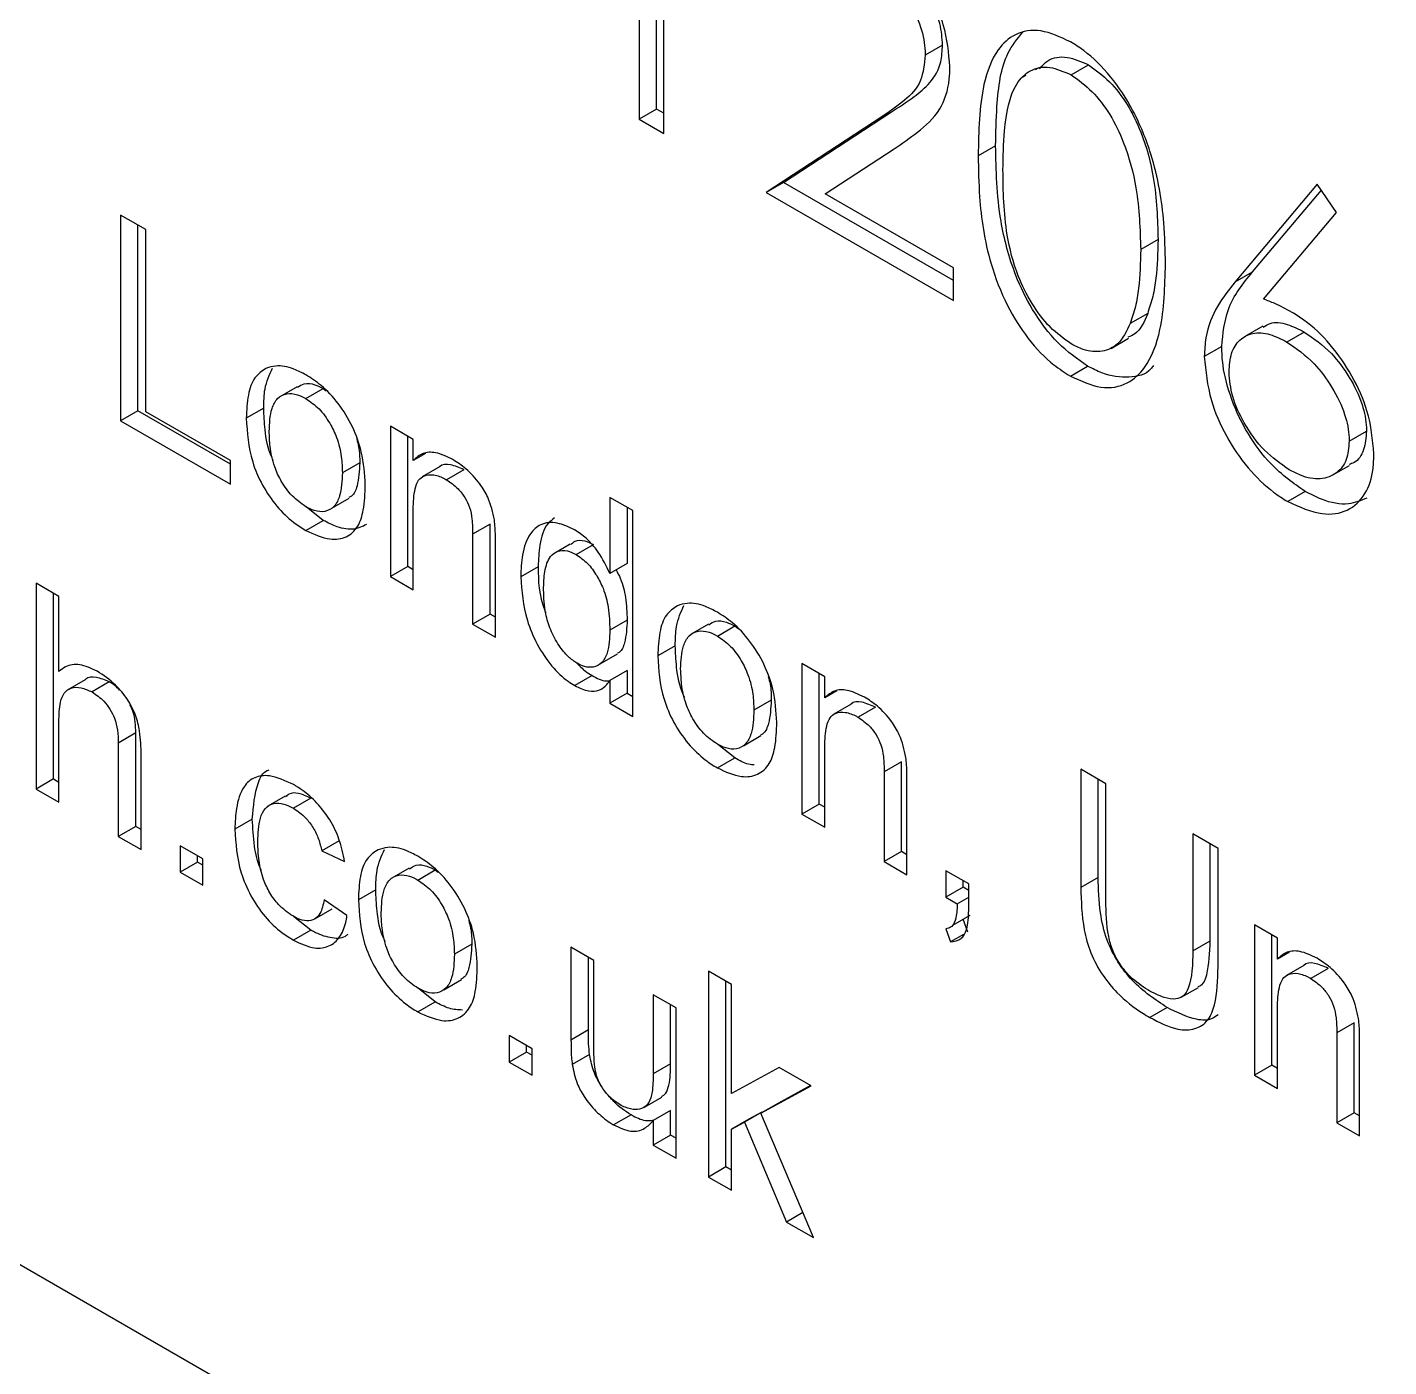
# Model space of a CAD drawing. Extents: x 75 to 2075, y 25 to 1460.
# Drawn here: x 1926.71 to 1937.8, y 983.23 to 994.15 of the extents above; entities that cross this region are included whole.
import ezdxf

# ---------------------------------------------------------------- set-up
doc = ezdxf.new("R2010")
doc.units = 0
doc.header["$LTSCALE"] = 5
doc.linetypes.add('SLD-KATı', pattern=[0])
doc.layers.get('0').update_dxf_attribs({"linetype": 'CONTINUOUS'})

msp = doc.modelspace()

# ---------------------------------------------------------------- linework, layer by layer
at = {"color": 7, "linetype": 'SLD-KATı'}
for p, q in [((1893.588, 1003.155), (1960.056, 964.784)), ((1931.898, 993.287), (1931.898, 995.88)), ((1931.838, 993.485), (1931.838, 995.812)), ((1931.696, 995.73), (1931.696, 993.404)), ((1934.169, 994.007), (1934.027, 993.925)), ((1935.217, 993.765), (1935.358, 993.846)), ((1934.846, 993.759), (1934.812, 993.739)), ((1934.953, 993.821), (1934.924, 993.804)), ((1931.838, 993.485), (1931.696, 993.404)), ((1931.696, 993.404), (1931.898, 993.287)), ((1931.898, 993.451), (1931.838, 993.485)), ((1932.874, 992.887), (1933.744, 993.458)), ((1933.744, 993.458), (1933.603, 993.376)), ((1933.603, 993.376), (1932.732, 992.806)), ((1934.601, 993.186), (1934.459, 993.104)), ((1933.213, 992.794), (1933.775, 993.162)), ((1932.874, 992.887), (1932.732, 992.806)), ((1934.258, 992.088), (1932.874, 992.887)), ((1937.222, 992.873), (1936.552, 992.076)), ((1937.378, 992.642), (1937.222, 992.873)), ((1932.732, 992.806), (1934.258, 991.925)), ((1934.258, 992.191), (1933.213, 992.794)), ((1936.694, 992.158), (1937.255, 992.825)), ((1936.784, 991.937), (1937.378, 992.642)), ((1927.677, 992.503), (1927.472, 992.621)), ((1927.472, 992.621), (1927.472, 990.943)), ((1927.613, 991.025), (1927.613, 992.539)), ((1927.677, 991.018), (1927.677, 992.503)), ((1935.925, 992.422), (1935.783, 992.341)), ((1934.258, 991.925), (1934.258, 992.191)), ((1936.552, 992.076), (1936.694, 992.158)), ((1935.84, 991.82), (1935.698, 991.738)), ((1936.777, 991.715), (1936.636, 991.634)), ((1937.116, 991.668), (1936.975, 991.586)), ((1935.542, 991.535), (1935.684, 991.617)), ((1936.443, 991.55), (1936.301, 991.468)), ((1935.21, 991.309), (1935.351, 991.39)), ((1928.91, 991.222), (1928.768, 991.14)), ((1928.981, 991.126), (1929.123, 991.207)), ((1929.123, 991.207), (1929.147, 991.188)), ((1927.613, 991.025), (1927.472, 990.943)), ((1928.366, 990.59), (1927.613, 991.025)), ((1928.366, 990.621), (1927.677, 991.018)), ((1928.638, 991.046), (1928.496, 990.965)), ((1927.472, 990.943), (1928.366, 990.427)), ((1929.856, 990.793), (1929.67, 990.9)), ((1929.67, 990.9), (1929.67, 989.674)), ((1937.481, 990.778), (1937.623, 990.859)), ((1929.811, 989.756), (1929.811, 990.819)), ((1929.856, 990.622), (1929.856, 990.793)), ((1929.955, 990.678), (1929.856, 990.622)), ((1928.366, 990.427), (1928.366, 990.621)), ((1929.42, 990.602), (1929.279, 990.52)), ((1930.071, 990.57), (1929.93, 990.488)), ((1930.269, 990.546), (1930.128, 990.464)), ((1937.344, 990.5), (1937.485, 990.581)), ((1929.194, 990.232), (1929.335, 990.313)), ((1931.644, 990.212), (1931.458, 990.32)), ((1931.458, 990.32), (1931.458, 989.7)), ((1937.123, 990.368), (1936.981, 990.286)), ((1929.123, 990.132), (1928.983, 990.243)), ((1929.856, 989.567), (1929.856, 990.224)), ((1931.599, 990.238), (1931.599, 989.782)), ((1931.644, 988.534), (1931.644, 990.212)), ((1928.981, 990.05), (1929.123, 990.132)), ((1930.482, 990.101), (1930.34, 990.019)), ((1930.482, 989.369), (1930.482, 990.101)), ((1930.34, 990.019), (1930.34, 989.287)), ((1930.527, 989.18), (1930.527, 989.93)), ((1931.136, 989.94), (1930.995, 989.858)), ((1931.183, 989.855), (1931.325, 989.936)), ((1929.811, 989.756), (1929.67, 989.674)), ((1929.856, 989.73), (1929.811, 989.756)), ((1930.873, 989.755), (1930.732, 989.673)), ((1931.599, 989.782), (1931.458, 989.7)), ((1929.67, 989.674), (1929.856, 989.567)), ((1926.969, 989.513), (1926.783, 989.621)), ((1926.783, 989.621), (1926.783, 987.943)), ((1926.924, 988.025), (1926.924, 989.539)), ((1926.969, 988.901), (1926.969, 989.513)), ((1930.482, 989.369), (1930.34, 989.287)), ((1930.527, 989.343), (1930.482, 989.369)), ((1931.599, 989.32), (1931.458, 989.238)), ((1930.34, 989.287), (1930.527, 989.18)), ((1932.263, 989.287), (1932.121, 989.205)), ((1932.334, 989.19), (1932.475, 989.272)), ((1932.475, 989.272), (1932.5, 989.253)), ((1931.991, 989.111), (1931.849, 989.029)), ((1931.38, 988.964), (1931.521, 989.045)), ((1931.313, 988.867), (1931.172, 988.786)), ((1931.599, 988.909), (1931.458, 988.827)), ((1931.599, 988.909), (1931.599, 988.724)), ((1933.209, 988.857), (1933.023, 988.965)), ((1933.023, 988.965), (1933.023, 987.739)), ((1933.164, 987.82), (1933.164, 988.883)), ((1933.209, 988.686), (1933.209, 988.857)), ((1927.183, 988.834), (1927.041, 988.752)), ((1927.38, 988.816), (1927.239, 988.734)), ((1931.458, 988.827), (1931.458, 988.642)), ((1931.599, 988.724), (1931.458, 988.642)), ((1931.458, 988.642), (1931.644, 988.534)), ((1931.599, 988.724), (1931.644, 988.698)), ((1932.773, 988.666), (1932.631, 988.585)), ((1933.307, 988.743), (1933.209, 988.686)), ((1933.424, 988.634), (1933.283, 988.553)), ((1933.622, 988.61), (1933.48, 988.528)), ((1926.969, 987.836), (1926.969, 988.493)), ((1927.595, 988.4), (1927.453, 988.318)), ((1927.453, 988.318), (1927.453, 987.556)), ((1927.595, 987.638), (1927.595, 988.4)), ((1932.475, 988.196), (1932.336, 988.308)), ((1932.546, 988.296), (1932.688, 988.378)), ((1927.64, 987.449), (1927.64, 988.222)), ((1932.334, 988.115), (1932.475, 988.196)), ((1933.209, 987.631), (1933.209, 988.289)), ((1933.835, 988.165), (1933.693, 988.084)), ((1933.693, 988.084), (1933.693, 987.352)), ((1933.835, 987.433), (1933.835, 988.165)), ((1935.5, 987.986), (1935.295, 988.105)), ((1935.295, 988.105), (1935.295, 987.139)), ((1926.924, 988.025), (1926.783, 987.943)), ((1926.924, 988.025), (1926.969, 987.999)), ((1933.879, 987.244), (1933.879, 987.994)), ((1935.436, 987.221), (1935.436, 988.023)), ((1935.5, 987.032), (1935.5, 987.986)), ((1926.783, 987.943), (1926.969, 987.836)), ((1928.813, 987.884), (1928.671, 987.802)), ((1929.022, 987.868), (1928.881, 987.786)), ((1933.164, 987.82), (1933.023, 987.739)), ((1933.209, 987.795), (1933.164, 987.82)), ((1927.595, 987.638), (1927.453, 987.556)), ((1927.64, 987.612), (1927.595, 987.638)), ((1928.545, 987.698), (1928.403, 987.616)), ((1933.023, 987.739), (1933.209, 987.631)), ((1927.453, 987.556), (1927.64, 987.449)), ((1936.208, 987.578), (1936.208, 986.624)), ((1936.413, 987.459), (1936.208, 987.578)), ((1928.142, 987.373), (1927.956, 987.481)), ((1927.956, 987.481), (1927.956, 987.266)), ((1929.252, 987.52), (1929.111, 987.438)), ((1929.111, 987.438), (1929.297, 987.352)), ((1933.835, 987.433), (1933.693, 987.352)), ((1933.879, 987.407), (1933.835, 987.433)), ((1936.349, 986.705), (1936.349, 987.496)), ((1936.413, 986.494), (1936.413, 987.459)), ((1928.098, 987.348), (1927.956, 987.266)), ((1928.098, 987.348), (1928.098, 987.399)), ((1928.142, 987.322), (1928.098, 987.348)), ((1928.142, 987.158), (1928.142, 987.373)), ((1933.693, 987.352), (1933.879, 987.244)), ((1927.956, 987.266), (1928.142, 987.158)), ((1929.823, 987.298), (1929.681, 987.216)), ((1929.894, 987.201), (1930.035, 987.283)), ((1930.035, 987.283), (1930.06, 987.264)), ((1934.382, 987.169), (1934.196, 987.276)), ((1934.196, 987.276), (1934.196, 987.061)), ((1934.337, 987.143), (1934.337, 987.195)), ((1935.436, 987.221), (1935.295, 987.139)), ((1929.551, 987.122), (1929.409, 987.04)), ((1934.337, 987.143), (1934.196, 987.061)), ((1934.382, 987.117), (1934.337, 987.143)), ((1934.382, 986.954), (1934.382, 987.169)), ((1929.316, 986.911), (1929.13, 987.04)), ((1934.196, 987.061), (1934.289, 987.008)), ((1934.289, 987.008), (1934.382, 987.062)), ((1929.021, 986.793), (1928.88, 986.905)), ((1929.054, 986.884), (1929.195, 986.966)), ((1934.253, 986.834), (1934.394, 986.916)), ((1934.375, 986.777), (1934.338, 986.883)), ((1929.021, 986.793), (1928.88, 986.711)), ((1934.196, 986.803), (1934.233, 986.696)), ((1934.339, 986.756), (1934.233, 986.696)), ((1936.897, 986.728), (1936.711, 986.836)), ((1936.711, 986.836), (1936.711, 985.61)), ((1936.852, 985.691), (1936.852, 986.754)), ((1930.333, 986.677), (1930.191, 986.596)), ((1931.328, 986.546), (1931.141, 986.653)), ((1931.141, 986.653), (1931.141, 985.897)), ((1936.208, 986.624), (1936.349, 986.705)), ((1936.897, 986.557), (1936.897, 986.728)), ((1931.283, 985.979), (1931.283, 986.572)), ((1931.328, 985.879), (1931.328, 986.546)), ((1936.995, 986.614), (1936.897, 986.557)), ((1932.448, 986.35), (1932.262, 986.458)), ((1932.262, 986.458), (1932.262, 984.78)), ((1937.112, 986.505), (1936.971, 986.424)), ((1937.31, 986.481), (1937.168, 986.399)), ((1930.035, 986.207), (1929.896, 986.319)), ((1930.106, 986.307), (1930.248, 986.389)), ((1932.404, 984.862), (1932.404, 986.376)), ((1932.448, 985.46), (1932.448, 986.35)), ((1936.113, 986.245), (1936.254, 986.326)), ((1929.894, 986.126), (1930.035, 986.207)), ((1931.998, 986.159), (1931.812, 986.266)), ((1931.812, 986.266), (1931.812, 985.622)), ((1931.953, 985.704), (1931.953, 986.184)), ((1931.998, 984.933), (1931.998, 986.159)), ((1935.999, 986.162), (1935.857, 986.081)), ((1936.897, 985.502), (1936.897, 986.16)), ((1931.283, 985.979), (1931.141, 985.897)), ((1937.523, 986.036), (1937.381, 985.955)), ((1937.523, 985.304), (1937.523, 986.036)), ((1930.825, 985.825), (1930.638, 985.933)), ((1930.638, 985.933), (1930.638, 985.717)), ((1937.381, 985.955), (1937.381, 985.223)), ((1937.567, 985.115), (1937.567, 985.865)), ((1930.78, 985.799), (1930.638, 985.717)), ((1930.78, 985.799), (1930.78, 985.851)), ((1930.825, 985.773), (1930.78, 985.799)), ((1930.825, 985.61), (1930.825, 985.825)), ((1931.293, 985.78), (1931.152, 985.698)), ((1930.638, 985.717), (1930.825, 985.61)), ((1931.953, 985.704), (1931.812, 985.622)), ((1932.838, 985.674), (1932.448, 985.46)), ((1933.097, 985.524), (1932.838, 985.674)), ((1936.852, 985.691), (1936.711, 985.61)), ((1936.897, 985.665), (1936.852, 985.691)), ((1933.093, 985.526), (1932.831, 985.383)), ((1936.711, 985.61), (1936.897, 985.502)), ((1931.74, 985.35), (1931.881, 985.431)), ((1932.689, 985.301), (1933.097, 985.524)), ((1931.953, 985.322), (1931.812, 985.24)), ((1931.953, 985.122), (1931.953, 985.322)), ((1932.697, 985.309), (1932.555, 985.228)), ((1932.697, 985.309), (1932.59, 985.251)), ((1932.831, 985.383), (1932.689, 985.301)), ((1932.698, 985.306), (1932.697, 985.309)), ((1937.523, 985.304), (1937.381, 985.223)), ((1937.567, 985.278), (1937.523, 985.304)), ((1931.631, 985.287), (1931.489, 985.205)), ((1931.812, 985.24), (1931.812, 985.04)), ((1932.59, 985.251), (1932.448, 985.169)), ((1932.448, 985.169), (1932.555, 985.228)), ((1932.555, 985.228), (1932.898, 984.413)), ((1933.116, 984.287), (1932.689, 985.301)), ((1937.381, 985.223), (1937.567, 985.115)), ((1931.953, 985.122), (1931.812, 985.04)), ((1931.998, 985.096), (1931.953, 985.122)), ((1932.448, 984.673), (1932.448, 985.169)), ((1931.812, 985.04), (1931.998, 984.933)), ((1932.404, 984.862), (1932.262, 984.78)), ((1932.448, 984.836), (1932.404, 984.862)), ((1932.262, 984.78), (1932.448, 984.673)), ((1933.031, 984.49), (1932.898, 984.413)), ((1932.898, 984.413), (1933.116, 984.287))]:
    msp.add_line(p, q, dxfattribs=at)
for points, knots in [([(1934.229, 993.83), (1934.219, 993.943), (1934.198, 994.169), (1934.041, 994.503), (1933.852, 994.762), (1933.686, 994.909), (1933.585, 994.971), (1933.551, 994.992)], [0, 0, 0, 0, 0.260231, 0.522145, 0.712853, 0.903404, 1, 1, 1, 1]), ([(1934.169, 994.007), (1934.165, 994.065), (1934.156, 994.188), (1934.074, 994.388), (1933.954, 994.58), (1933.817, 994.727), (1933.721, 994.789), (1933.682, 994.814)], [0, 0, 0, 0, 0.193256, 0.413906, 0.609623, 0.840241, 1, 1, 1, 1]), ([(1933.54, 994.732), (1933.609, 994.685), (1933.74, 994.594), (1933.896, 994.376), (1933.999, 994.157), (1934.026, 994.007), (1934.027, 993.936), (1934.027, 993.925)], [0, 0, 0, 0, 0.274609, 0.52941, 0.751875, 0.962241, 1, 1, 1, 1]), ([(1935.21, 994.034), (1935.128, 994.072), (1934.964, 994.147), (1934.758, 994.11), (1934.593, 993.96), (1934.47, 993.633), (1934.463, 993.306), (1934.459, 993.104)], [0, 0, 0, 0, 0.155618, 0.311935, 0.454721, 0.662944, 1, 1, 1, 1]), ([(1934.601, 993.186), (1934.603, 993.293), (1934.609, 993.563), (1934.656, 993.911), (1934.779, 994.059), (1934.824, 994.112)], [0, 0, 0, 0, 0.295982, 0.745313, 1, 1, 1, 1]), ([(1933.744, 993.458), (1933.809, 993.499), (1933.922, 993.572), (1934.071, 993.693), (1934.159, 993.834), (1934.166, 993.96), (1934.169, 994.007)], [0, 0, 0, 0, 0.341521, 0.592973, 0.847434, 1, 1, 1, 1]), ([(1935.985, 992.223), (1935.983, 992.333), (1935.977, 992.617), (1935.906, 993.044), (1935.739, 993.461), (1935.545, 993.757), (1935.36, 993.94), (1935.246, 994.011), (1935.21, 994.034)], [0, 0, 0, 0, 0.1791793, 0.4613454, 0.6372808, 0.7838205, 0.9305796, 1, 1, 1, 1]), ([(1934.027, 993.925), (1934.02, 993.852), (1934.003, 993.689), (1933.832, 993.525), (1933.69, 993.432), (1933.603, 993.376)], [0, 0, 0, 0, 0.243253, 0.537525, 1, 1, 1, 1]), ([(1934.959, 993.813), (1934.98, 993.838), (1935.036, 993.902), (1935.178, 993.924), (1935.299, 993.872), (1935.358, 993.846)], [0, 0, 0, 0, 0.238436, 0.630223, 1, 1, 1, 1]), ([(1935.358, 993.846), (1935.416, 993.804), (1935.531, 993.722), (1935.681, 993.522), (1935.813, 993.251), (1935.912, 992.865), (1935.92, 992.587), (1935.925, 992.422)], [0, 0, 0, 0, 0.142056, 0.279146, 0.423803, 0.65937, 1, 1, 1, 1]), ([(1933.775, 993.162), (1933.838, 993.205), (1933.973, 993.297), (1934.151, 993.455), (1934.224, 993.663), (1934.228, 993.795), (1934.229, 993.83)], [0, 0, 0, 0, 0.298489, 0.630218, 0.903934, 1, 1, 1, 1]), ([(1934.661, 992.989), (1934.662, 993.096), (1934.667, 993.353), (1934.725, 993.657), (1934.878, 993.811), (1935.035, 993.844), (1935.157, 993.79), (1935.217, 993.765)], [0, 0, 0, 0, 0.230523, 0.551426, 0.703215, 0.855896, 1, 1, 1, 1]), ([(1935.217, 993.765), (1935.275, 993.723), (1935.39, 993.64), (1935.54, 993.44), (1935.671, 993.169), (1935.77, 992.783), (1935.778, 992.505), (1935.783, 992.341)], [0, 0, 0, 0, 0.142056, 0.279146, 0.423803, 0.65937, 1, 1, 1, 1]), ([(1935.351, 991.39), (1935.269, 991.448), (1935.104, 991.562), (1934.899, 991.837), (1934.733, 992.182), (1934.612, 992.651), (1934.605, 992.986), (1934.601, 993.186)], [0, 0, 0, 0, 0.1563777, 0.3136165, 0.4539116, 0.673752, 1, 1, 1, 1]), ([(1934.459, 993.104), (1934.461, 992.994), (1934.466, 992.715), (1934.525, 992.302), (1934.679, 991.897), (1934.86, 991.608), (1935.045, 991.414), (1935.165, 991.338), (1935.21, 991.309)], [0, 0, 0, 0, 0.1806558, 0.4590733, 0.627824, 0.7710513, 0.9142298, 1, 1, 1, 1]), ([(1935.217, 991.571), (1935.158, 991.613), (1935.041, 991.697), (1934.89, 991.899), (1934.761, 992.16), (1934.667, 992.542), (1934.663, 992.816), (1934.661, 992.989)], [0, 0, 0, 0, 0.142345, 0.284038, 0.428685, 0.63924, 1, 1, 1, 1]), ([(1935.925, 992.422), (1935.922, 992.315), (1935.917, 992.153), (1935.884, 991.954), (1935.854, 991.864), (1935.84, 991.82)], [0, 0, 0, 0, 0.494077, 0.745649, 1, 1, 1, 1]), ([(1935.783, 992.341), (1935.78, 992.233), (1935.776, 992.071), (1935.743, 991.872), (1935.713, 991.783), (1935.698, 991.738)], [0, 0, 0, 0, 0.494077, 0.745649, 1, 1, 1, 1]), ([(1935.21, 991.309), (1935.295, 991.27), (1935.465, 991.193), (1935.677, 991.234), (1935.848, 991.394), (1935.971, 991.718), (1935.98, 992.038), (1935.985, 992.223)], [0, 0, 0, 0, 0.1608108, 0.322052, 0.4669641, 0.6918732, 1, 1, 1, 1]), ([(1936.552, 992.076), (1936.502, 992.013), (1936.401, 991.887), (1936.313, 991.678), (1936.304, 991.52), (1936.301, 991.468)], [0, 0, 0, 0, 0.40003, 0.80321, 1, 1, 1, 1]), ([(1936.443, 991.55), (1936.454, 991.654), (1936.473, 991.833), (1936.581, 992.018), (1936.656, 992.111), (1936.694, 992.158)], [0, 0, 0, 0, 0.404393, 0.6996916, 1, 1, 1, 1]), ([(1937.017, 991.828), (1936.993, 991.841), (1936.946, 991.867), (1936.868, 991.904), (1936.815, 991.925), (1936.784, 991.937)], [0, 0, 0, 0, 0.302502, 0.60515, 1, 1, 1, 1]), ([(1935.84, 991.82), (1935.812, 991.753), (1935.776, 991.663), (1935.698, 991.634), (1935.679, 991.626)], [0, 0, 0, 0, 0.747262, 1, 1, 1, 1]), ([(1936.781, 991.708), (1936.8, 991.72), (1936.853, 991.754), (1936.973, 991.74), (1937.07, 991.691), (1937.116, 991.668)], [0, 0, 0, 0, 0.2134345, 0.6232891, 1, 1, 1, 1]), ([(1937.683, 990.675), (1937.673, 990.791), (1937.655, 990.997), (1937.511, 991.313), (1937.333, 991.575), (1937.156, 991.741), (1937.049, 991.808), (1937.017, 991.828)], [0, 0, 0, 0, 0.26989, 0.481073, 0.691501, 0.907587, 1, 1, 1, 1]), ([(1935.698, 991.738), (1935.668, 991.675), (1935.616, 991.565), (1935.474, 991.501), (1935.338, 991.509), (1935.249, 991.554), (1935.217, 991.571)], [0, 0, 0, 0, 0.3397573, 0.5955571, 0.8516175, 1, 1, 1, 1]), ([(1936.503, 991.342), (1936.507, 991.395), (1936.514, 991.502), (1936.586, 991.611), (1936.694, 991.668), (1936.831, 991.659), (1936.928, 991.61), (1936.975, 991.586)], [0, 0, 0, 0, 0.196667, 0.397427, 0.59783, 0.807388, 1, 1, 1, 1]), ([(1937.116, 991.668), (1937.192, 991.616), (1937.326, 991.523), (1937.488, 991.302), (1937.594, 991.088), (1937.621, 990.937), (1937.623, 990.869), (1937.623, 990.859)], [0, 0, 0, 0, 0.3007039, 0.532555, 0.7653314, 0.9658417, 1, 1, 1, 1]), ([(1937.123, 990.368), (1937.028, 990.435), (1936.859, 990.555), (1936.651, 990.833), (1936.517, 991.115), (1936.451, 991.363), (1936.445, 991.499), (1936.443, 991.55)], [0, 0, 0, 0, 0.264963, 0.470688, 0.676646, 0.880716, 1, 1, 1, 1]), ([(1936.975, 991.586), (1937.05, 991.534), (1937.185, 991.441), (1937.347, 991.22), (1937.452, 991.007), (1937.48, 990.856), (1937.481, 990.787), (1937.481, 990.778)], [0, 0, 0, 0, 0.300704, 0.532555, 0.765331, 0.965842, 1, 1, 1, 1]), ([(1936.301, 991.468), (1936.313, 991.35), (1936.333, 991.141), (1936.472, 990.816), (1936.652, 990.555), (1936.832, 990.38), (1936.943, 990.31), (1936.981, 990.286)], [0, 0, 0, 0, 0.268201, 0.478121, 0.688557, 0.891923, 1, 1, 1, 1]), ([(1928.656, 991.372), (1928.624, 991.35), (1928.555, 991.303), (1928.504, 991.154), (1928.499, 991.03), (1928.496, 990.965)], [0, 0, 0, 0, 0.300987, 0.634538, 1, 1, 1, 1]), ([(1928.638, 991.046), (1928.639, 991.101), (1928.641, 991.227), (1928.685, 991.321), (1928.709, 991.374)], [0, 0, 0, 0, 0.4287888, 1, 1, 1, 1]), ([(1928.981, 991.319), (1928.949, 991.336), (1928.864, 991.381), (1928.75, 991.401), (1928.682, 991.38), (1928.656, 991.372)], [0, 0, 0, 0, 0.276006, 0.7211, 1, 1, 1, 1]), ([(1929.465, 990.423), (1929.46, 990.511), (1929.452, 990.662), (1929.367, 990.898), (1929.252, 991.088), (1929.115, 991.233), (1929.023, 991.292), (1928.981, 991.319)], [0, 0, 0, 0, 0.271778, 0.465594, 0.659816, 0.845151, 1, 1, 1, 1]), ([(1935.888, 991.395), (1935.881, 991.385), (1935.835, 991.321), (1935.69, 991.288), (1935.507, 991.309), (1935.39, 991.37), (1935.351, 991.39)], [0, 0, 0, 0, 0.064384, 0.438892, 0.814631, 1, 1, 1, 1]), ([(1936.992, 990.546), (1936.923, 990.594), (1936.788, 990.688), (1936.627, 990.911), (1936.52, 991.142), (1936.509, 991.277), (1936.503, 991.342)], [0, 0, 0, 0, 0.279984, 0.550501, 0.780946, 1, 1, 1, 1]), ([(1928.912, 991.218), (1928.93, 991.229), (1928.969, 991.256), (1929.046, 991.246), (1929.1, 991.219), (1929.123, 991.207)], [0, 0, 0, 0, 0.319926, 0.716042, 1, 1, 1, 1]), ([(1928.683, 990.858), (1928.686, 990.924), (1928.69, 991.029), (1928.746, 991.133), (1928.82, 991.172), (1928.904, 991.165), (1928.959, 991.137), (1928.981, 991.126)], [0, 0, 0, 0, 0.320821, 0.510606, 0.701435, 0.875337, 1, 1, 1, 1]), ([(1928.981, 991.126), (1929.018, 991.1), (1929.09, 991.051), (1929.176, 990.931), (1929.242, 990.796), (1929.274, 990.655), (1929.277, 990.563), (1929.279, 990.52)], [0, 0, 0, 0, 0.202983, 0.397268, 0.566465, 0.79466, 1, 1, 1, 1]), ([(1928.496, 990.965), (1928.503, 990.848), (1928.514, 990.672), (1928.622, 990.417), (1928.74, 990.244), (1928.866, 990.122), (1928.948, 990.071), (1928.981, 990.05)], [0, 0, 0, 0, 0.3472362, 0.5252937, 0.703487, 0.8798064, 1, 1, 1, 1]), ([(1928.715, 990.623), (1928.712, 990.629), (1928.671, 990.712), (1928.646, 990.862), (1928.64, 990.989), (1928.638, 991.046)], [0, 0, 0, 0, 0.045973, 0.573506, 1, 1, 1, 1]), ([(1928.981, 990.244), (1928.943, 990.271), (1928.869, 990.322), (1928.78, 990.445), (1928.716, 990.586), (1928.686, 990.726), (1928.684, 990.818), (1928.683, 990.858)], [0, 0, 0, 0, 0.210185, 0.402945, 0.572306, 0.811245, 1, 1, 1, 1]), ([(1937.623, 990.859), (1937.618, 990.807), (1937.608, 990.7), (1937.55, 990.609), (1937.495, 990.593), (1937.481, 990.589)], [0, 0, 0, 0, 0.4113026, 0.8478536, 1, 1, 1, 1]), ([(1929.396, 990.796), (1929.402, 990.775), (1929.42, 990.707), (1929.42, 990.645), (1929.42, 990.602)], [0, 0, 0, 0, 0.305458, 1, 1, 1, 1]), ([(1937.481, 990.778), (1937.477, 990.725), (1937.468, 990.616), (1937.382, 990.508), (1937.252, 990.459), (1937.111, 990.483), (1937.023, 990.53), (1936.992, 990.546)], [0, 0, 0, 0, 0.195028, 0.402027, 0.640417, 0.873283, 1, 1, 1, 1]), ([(1930.179, 990.628), (1930.132, 990.651), (1930.045, 990.693), (1929.93, 990.687), (1929.881, 990.644), (1929.856, 990.622)], [0, 0, 0, 0, 0.376651, 0.683137, 1, 1, 1, 1]), ([(1936.981, 990.286), (1937.077, 990.243), (1937.253, 990.164), (1937.475, 990.2), (1937.619, 990.332), (1937.678, 990.511), (1937.682, 990.634), (1937.683, 990.675)], [0, 0, 0, 0, 0.26262, 0.481078, 0.700369, 0.900869, 1, 1, 1, 1]), ([(1929.279, 990.52), (1929.276, 990.454), (1929.271, 990.347), (1929.217, 990.241), (1929.143, 990.199), (1929.059, 990.204), (1929.004, 990.232), (1928.981, 990.244)], [0, 0, 0, 0, 0.320033, 0.509653, 0.700284, 0.875466, 1, 1, 1, 1]), ([(1929.42, 990.602), (1929.416, 990.537), (1929.411, 990.433), (1929.373, 990.338), (1929.34, 990.322), (1929.332, 990.318)], [0, 0, 0, 0, 0.567703, 0.904068, 1, 1, 1, 1]), ([(1930.269, 990.546), (1930.233, 990.562), (1930.161, 990.593), (1930.091, 990.592), (1930.071, 990.57), (1930.071, 990.57)], [0, 0, 0, 0, 0.512783, 0.997252, 1, 1, 1, 1]), ([(1930.517, 990.136), (1930.504, 990.198), (1930.482, 990.299), (1930.392, 990.447), (1930.292, 990.554), (1930.215, 990.605), (1930.179, 990.628)], [0, 0, 0, 0, 0.309743, 0.50206, 0.771551, 1, 1, 1, 1]), ([(1928.981, 990.05), (1929.048, 990.02), (1929.167, 989.966), (1929.315, 989.988), (1929.41, 990.074), (1929.459, 990.226), (1929.463, 990.352), (1929.465, 990.423)], [0, 0, 0, 0, 0.237936, 0.421664, 0.606073, 0.77705, 1, 1, 1, 1]), ([(1929.856, 990.224), (1929.858, 990.282), (1929.861, 990.37), (1929.894, 990.462), (1929.947, 990.503), (1930.022, 990.51), (1930.089, 990.485), (1930.123, 990.466), (1930.128, 990.464)], [0, 0, 0, 0, 0.306171, 0.466325, 0.599856, 0.790969, 0.974732, 1, 1, 1, 1]), ([(1930.128, 990.464), (1930.16, 990.442), (1930.213, 990.405), (1930.278, 990.321), (1930.32, 990.234), (1930.339, 990.13), (1930.34, 990.06), (1930.34, 990.019)], [0, 0, 0, 0, 0.235391, 0.394109, 0.55396, 0.739129, 1, 1, 1, 1]), ([(1937.626, 990.315), (1937.578, 990.294), (1937.471, 990.249), (1937.29, 990.282), (1937.168, 990.345), (1937.123, 990.368)], [0, 0, 0, 0, 0.341031, 0.757846, 1, 1, 1, 1]), ([(1929.475, 990.098), (1929.443, 990.083), (1929.374, 990.05), (1929.248, 990.069), (1929.161, 990.113), (1929.123, 990.132)], [0, 0, 0, 0, 0.332149, 0.709943, 1, 1, 1, 1]), ([(1930.527, 989.93), (1930.526, 989.957), (1930.526, 990.004), (1930.524, 990.073), (1930.519, 990.115), (1930.517, 990.136)], [0, 0, 0, 0, 0.405288, 0.702163, 1, 1, 1, 1]), ([(1931.171, 990.055), (1931.123, 990.078), (1931.023, 990.125), (1930.894, 990.11), (1930.793, 990.019), (1930.741, 989.866), (1930.734, 989.734), (1930.732, 989.673)], [0, 0, 0, 0, 0.181127, 0.379539, 0.551366, 0.795208, 1, 1, 1, 1]), ([(1931.008, 990.153), (1930.988, 990.138), (1930.926, 990.092), (1930.883, 989.946), (1930.876, 989.815), (1930.873, 989.755)], [0, 0, 0, 0, 0.201308, 0.635413, 1, 1, 1, 1]), ([(1931.139, 989.936), (1931.15, 989.946), (1931.18, 989.972), (1931.247, 989.973), (1931.301, 989.948), (1931.325, 989.936)], [0, 0, 0, 0, 0.253922, 0.665866, 1, 1, 1, 1]), ([(1931.458, 989.7), (1931.429, 989.76), (1931.377, 989.865), (1931.271, 989.989), (1931.203, 990.034), (1931.171, 990.055)], [0, 0, 0, 0, 0.409376, 0.718544, 1, 1, 1, 1]), ([(1930.918, 989.566), (1930.919, 989.617), (1930.923, 989.72), (1930.96, 989.835), (1931.03, 989.887), (1931.105, 989.892), (1931.159, 989.866), (1931.183, 989.855)], [0, 0, 0, 0, 0.259247, 0.521452, 0.691249, 0.861725, 1, 1, 1, 1]), ([(1931.183, 989.855), (1931.215, 989.832), (1931.277, 989.79), (1931.352, 989.686), (1931.414, 989.563), (1931.453, 989.407), (1931.456, 989.299), (1931.458, 989.238)], [0, 0, 0, 0, 0.174969, 0.338758, 0.490444, 0.714401, 1, 1, 1, 1]), ([(1930.873, 989.755), (1930.875, 989.638), (1930.878, 989.515), (1930.933, 989.385), (1930.936, 989.378)], [0, 0, 0, 0, 0.948469, 1, 1, 1, 1]), ([(1930.732, 989.673), (1930.74, 989.556), (1930.753, 989.378), (1930.861, 989.119), (1930.978, 988.944), (1931.09, 988.837), (1931.154, 988.797), (1931.172, 988.786)], [0, 0, 0, 0, 0.366634, 0.559981, 0.75448, 0.930555, 1, 1, 1, 1]), ([(1931.509, 989.729), (1931.521, 989.707), (1931.56, 989.633), (1931.593, 989.488), (1931.597, 989.38), (1931.599, 989.32)], [0, 0, 0, 0, 0.1655579, 0.5323058, 1, 1, 1, 1]), ([(1931.191, 988.968), (1931.167, 988.984), (1931.114, 989.02), (1931.037, 989.116), (1930.971, 989.238), (1930.924, 989.398), (1930.92, 989.502), (1930.918, 989.566)], [0, 0, 0, 0, 0.1361116, 0.3013102, 0.4965205, 0.689829, 1, 1, 1, 1]), ([(1932.009, 989.437), (1931.976, 989.415), (1931.908, 989.368), (1931.857, 989.219), (1931.852, 989.094), (1931.849, 989.029)], [0, 0, 0, 0, 0.300987, 0.634538, 1, 1, 1, 1]), ([(1931.991, 989.111), (1931.992, 989.165), (1931.994, 989.292), (1932.037, 989.385), (1932.062, 989.439)], [0, 0, 0, 0, 0.428789, 1, 1, 1, 1]), ([(1932.334, 989.384), (1932.302, 989.401), (1932.217, 989.445), (1932.102, 989.466), (1932.035, 989.445), (1932.009, 989.437)], [0, 0, 0, 0, 0.276006, 0.7211, 1, 1, 1, 1]), ([(1931.599, 989.32), (1931.596, 989.256), (1931.59, 989.156), (1931.554, 989.065), (1931.525, 989.051), (1931.519, 989.049)], [0, 0, 0, 0, 0.586959, 0.926633, 1, 1, 1, 1]), ([(1932.265, 989.282), (1932.282, 989.294), (1932.321, 989.32), (1932.399, 989.311), (1932.453, 989.283), (1932.475, 989.272)], [0, 0, 0, 0, 0.319926, 0.716042, 1, 1, 1, 1]), ([(1932.818, 988.487), (1932.813, 988.575), (1932.805, 988.727), (1932.72, 988.962), (1932.604, 989.152), (1932.468, 989.298), (1932.376, 989.357), (1932.334, 989.384)], [0, 0, 0, 0, 0.271778, 0.465594, 0.659816, 0.845151, 1, 1, 1, 1]), ([(1931.458, 989.238), (1931.455, 989.173), (1931.451, 989.07), (1931.398, 988.968), (1931.331, 988.932), (1931.257, 988.935), (1931.211, 988.958), (1931.191, 988.968)], [0, 0, 0, 0, 0.337627, 0.533011, 0.729406, 0.87934, 1, 1, 1, 1]), ([(1932.035, 988.922), (1932.038, 988.988), (1932.043, 989.094), (1932.099, 989.198), (1932.173, 989.236), (1932.257, 989.23), (1932.311, 989.202), (1932.334, 989.19)], [0, 0, 0, 0, 0.320821, 0.510606, 0.701435, 0.875337, 1, 1, 1, 1]), ([(1932.334, 989.19), (1932.371, 989.165), (1932.443, 989.115), (1932.529, 988.996), (1932.594, 988.86), (1932.627, 988.719), (1932.63, 988.628), (1932.631, 988.585)], [0, 0, 0, 0, 0.202983, 0.397268, 0.566465, 0.79466, 1, 1, 1, 1]), ([(1932.068, 988.687), (1932.065, 988.694), (1932.024, 988.776), (1931.999, 988.926), (1931.993, 989.054), (1931.991, 989.111)], [0, 0, 0, 0, 0.045973, 0.573506, 1, 1, 1, 1]), ([(1931.186, 988.972), (1931.21, 988.947), (1931.251, 988.905), (1931.295, 988.878), (1931.313, 988.867)], [0, 0, 0, 0, 0.587093, 1, 1, 1, 1]), ([(1931.849, 989.029), (1931.856, 988.913), (1931.866, 988.737), (1931.974, 988.482), (1932.093, 988.309), (1932.219, 988.187), (1932.301, 988.135), (1932.334, 988.115)], [0, 0, 0, 0, 0.347236, 0.525294, 0.703487, 0.879806, 1, 1, 1, 1]), ([(1927.28, 988.904), (1927.232, 988.926), (1927.138, 988.97), (1927.034, 988.951), (1926.986, 988.914), (1926.969, 988.901)], [0, 0, 0, 0, 0.396608, 0.776526, 1, 1, 1, 1]), ([(1927.38, 988.816), (1927.345, 988.831), (1927.275, 988.86), (1927.205, 988.858), (1927.185, 988.834), (1927.184, 988.832)], [0, 0, 0, 0, 0.491834, 0.965767, 1, 1, 1, 1]), ([(1927.64, 988.222), (1927.638, 988.285), (1927.636, 988.388), (1927.599, 988.546), (1927.529, 988.68), (1927.42, 988.811), (1927.331, 988.87), (1927.28, 988.904)], [0, 0, 0, 0, 0.259235, 0.419732, 0.582136, 0.757593, 1, 1, 1, 1]), ([(1931.313, 988.867), (1931.353, 988.846), (1931.405, 988.818), (1931.447, 988.825), (1931.457, 988.826)], [0, 0, 0, 0, 0.765824, 1, 1, 1, 1]), ([(1932.334, 988.308), (1932.295, 988.335), (1932.221, 988.386), (1932.133, 988.509), (1932.069, 988.65), (1932.039, 988.791), (1932.037, 988.882), (1932.035, 988.922)], [0, 0, 0, 0, 0.210185, 0.402945, 0.572306, 0.811245, 1, 1, 1, 1]), ([(1932.749, 988.86), (1932.754, 988.839), (1932.773, 988.771), (1932.773, 988.709), (1932.773, 988.666)], [0, 0, 0, 0, 0.305458, 1, 1, 1, 1]), ([(1926.969, 988.493), (1926.97, 988.548), (1926.973, 988.635), (1927.008, 988.731), (1927.068, 988.772), (1927.148, 988.776), (1927.209, 988.748), (1927.239, 988.734)], [0, 0, 0, 0, 0.292087, 0.461098, 0.631388, 0.821988, 1, 1, 1, 1]), ([(1927.463, 988.75), (1927.45, 988.763), (1927.424, 988.79), (1927.395, 988.807), (1927.38, 988.816)], [0, 0, 0, 0, 0.468807, 1, 1, 1, 1]), ([(1931.172, 988.786), (1931.211, 988.767), (1931.282, 988.733), (1931.373, 988.744), (1931.426, 988.782), (1931.45, 988.816), (1931.458, 988.827)], [0, 0, 0, 0, 0.324401, 0.597615, 0.869814, 1, 1, 1, 1]), ([(1933.532, 988.692), (1933.484, 988.715), (1933.398, 988.757), (1933.283, 988.751), (1933.234, 988.708), (1933.209, 988.686)], [0, 0, 0, 0, 0.376651, 0.683137, 1, 1, 1, 1]), ([(1927.239, 988.734), (1927.272, 988.712), (1927.325, 988.676), (1927.387, 988.595), (1927.428, 988.512), (1927.45, 988.416), (1927.452, 988.352), (1927.453, 988.318)], [0, 0, 0, 0, 0.260039, 0.414542, 0.569547, 0.768718, 1, 1, 1, 1]), ([(1932.773, 988.666), (1932.769, 988.601), (1932.763, 988.497), (1932.725, 988.402), (1932.692, 988.386), (1932.685, 988.383)], [0, 0, 0, 0, 0.567703, 0.904068, 1, 1, 1, 1]), ([(1933.622, 988.61), (1933.585, 988.626), (1933.514, 988.658), (1933.444, 988.657), (1933.424, 988.634), (1933.424, 988.634)], [0, 0, 0, 0, 0.512783, 0.997252, 1, 1, 1, 1]), ([(1933.87, 988.201), (1933.856, 988.263), (1933.835, 988.363), (1933.745, 988.512), (1933.645, 988.619), (1933.568, 988.669), (1933.532, 988.692)], [0, 0, 0, 0, 0.309743, 0.50206, 0.771551, 1, 1, 1, 1]), ([(1927.595, 988.4), (1927.594, 988.458), (1927.592, 988.533), (1927.557, 988.613), (1927.548, 988.631)], [0, 0, 0, 0, 0.769823, 1, 1, 1, 1]), ([(1932.631, 988.585), (1932.629, 988.518), (1932.624, 988.412), (1932.57, 988.305), (1932.496, 988.264), (1932.412, 988.269), (1932.357, 988.297), (1932.334, 988.308)], [0, 0, 0, 0, 0.320033, 0.509653, 0.700284, 0.875466, 1, 1, 1, 1]), ([(1933.209, 988.289), (1933.211, 988.346), (1933.214, 988.435), (1933.247, 988.526), (1933.3, 988.568), (1933.375, 988.575), (1933.441, 988.55), (1933.476, 988.531), (1933.48, 988.528)], [0, 0, 0, 0, 0.306171, 0.466325, 0.599856, 0.790969, 0.974732, 1, 1, 1, 1]), ([(1933.48, 988.528), (1933.512, 988.506), (1933.566, 988.47), (1933.63, 988.386), (1933.672, 988.298), (1933.691, 988.194), (1933.692, 988.124), (1933.693, 988.084)], [0, 0, 0, 0, 0.235391, 0.394109, 0.55396, 0.739129, 1, 1, 1, 1]), ([(1932.334, 988.115), (1932.401, 988.084), (1932.52, 988.03), (1932.668, 988.053), (1932.762, 988.138), (1932.812, 988.291), (1932.816, 988.416), (1932.818, 988.487)], [0, 0, 0, 0, 0.237936, 0.421664, 0.606073, 0.77705, 1, 1, 1, 1]), ([(1932.635, 988.139), (1932.62, 988.14), (1932.569, 988.144), (1932.514, 988.175), (1932.475, 988.196)], [0, 0, 0, 0, 0.3057528, 1, 1, 1, 1]), ([(1933.879, 987.994), (1933.879, 988.022), (1933.879, 988.069), (1933.877, 988.137), (1933.872, 988.18), (1933.87, 988.201)], [0, 0, 0, 0, 0.405288, 0.702163, 1, 1, 1, 1]), ([(1928.545, 987.698), (1928.554, 987.802), (1928.567, 987.958), (1928.634, 988.084), (1928.676, 988.097), (1928.681, 988.099)], [0, 0, 0, 0, 0.641197, 0.9547, 1, 1, 1, 1]), ([(1928.88, 987.98), (1928.813, 988.011), (1928.7, 988.062), (1928.559, 988.046), (1928.46, 987.958), (1928.411, 987.804), (1928.405, 987.674), (1928.403, 987.616)], [0, 0, 0, 0, 0.2416268, 0.4103176, 0.579909, 0.8145293, 1, 1, 1, 1]), ([(1929.297, 987.352), (1929.285, 987.413), (1929.262, 987.526), (1929.18, 987.695), (1929.074, 987.834), (1928.969, 987.925), (1928.904, 987.965), (1928.88, 987.98)], [0, 0, 0, 0, 0.243166, 0.454647, 0.66652, 0.876322, 1, 1, 1, 1]), ([(1929.022, 987.868), (1928.988, 987.884), (1928.924, 987.914), (1928.852, 987.912), (1928.824, 987.888), (1928.816, 987.88)], [0, 0, 0, 0, 0.442204, 0.819229, 1, 1, 1, 1]), ([(1928.59, 987.514), (1928.592, 987.581), (1928.596, 987.685), (1928.646, 987.792), (1928.715, 987.831), (1928.798, 987.828), (1928.854, 987.799), (1928.881, 987.786)], [0, 0, 0, 0, 0.326411, 0.507248, 0.689466, 0.854611, 1, 1, 1, 1]), ([(1928.881, 987.786), (1928.915, 987.763), (1928.973, 987.722), (1929.043, 987.628), (1929.089, 987.534), (1929.103, 987.47), (1929.111, 987.438)], [0, 0, 0, 0, 0.314629, 0.539291, 0.764143, 1, 1, 1, 1]), ([(1928.618, 987.282), (1928.617, 987.284), (1928.585, 987.348), (1928.556, 987.496), (1928.549, 987.626), (1928.545, 987.698)], [0, 0, 0, 0, 0.015986, 0.452751, 1, 1, 1, 1]), ([(1928.403, 987.616), (1928.41, 987.5), (1928.42, 987.324), (1928.528, 987.07), (1928.645, 986.898), (1928.769, 986.78), (1928.849, 986.731), (1928.88, 986.711)], [0, 0, 0, 0, 0.3511482, 0.5301981, 0.7096047, 0.8844361, 1, 1, 1, 1]), ([(1928.874, 986.908), (1928.834, 986.936), (1928.766, 986.983), (1928.685, 987.095), (1928.626, 987.219), (1928.594, 987.364), (1928.591, 987.463), (1928.59, 987.514)], [0, 0, 0, 0, 0.217033, 0.375424, 0.533781, 0.755233, 1, 1, 1, 1]), ([(1929.569, 987.448), (1929.536, 987.426), (1929.468, 987.379), (1929.417, 987.23), (1929.412, 987.105), (1929.409, 987.04)], [0, 0, 0, 0, 0.300987, 0.634538, 1, 1, 1, 1]), ([(1929.551, 987.122), (1929.552, 987.176), (1929.554, 987.303), (1929.597, 987.396), (1929.622, 987.45)], [0, 0, 0, 0, 0.4287888, 1, 1, 1, 1]), ([(1929.894, 987.395), (1929.862, 987.412), (1929.777, 987.456), (1929.662, 987.477), (1929.595, 987.456), (1929.569, 987.448)], [0, 0, 0, 0, 0.276006, 0.7211, 1, 1, 1, 1]), ([(1929.825, 987.293), (1929.842, 987.305), (1929.881, 987.331), (1929.959, 987.322), (1930.013, 987.294), (1930.035, 987.283)], [0, 0, 0, 0, 0.319926, 0.716042, 1, 1, 1, 1]), ([(1930.378, 986.498), (1930.373, 986.586), (1930.365, 986.738), (1930.28, 986.973), (1930.164, 987.163), (1930.028, 987.309), (1929.936, 987.368), (1929.894, 987.395)], [0, 0, 0, 0, 0.2717781, 0.465594, 0.659816, 0.8451512, 1, 1, 1, 1]), ([(1929.595, 986.933), (1929.598, 986.999), (1929.603, 987.105), (1929.659, 987.209), (1929.733, 987.247), (1929.817, 987.241), (1929.871, 987.213), (1929.894, 987.201)], [0, 0, 0, 0, 0.320821, 0.510606, 0.701435, 0.875337, 1, 1, 1, 1]), ([(1929.894, 987.201), (1929.931, 987.176), (1930.003, 987.126), (1930.089, 987.007), (1930.154, 986.871), (1930.187, 986.73), (1930.19, 986.639), (1930.191, 986.596)], [0, 0, 0, 0, 0.202983, 0.397268, 0.566465, 0.79466, 1, 1, 1, 1]), ([(1935.999, 986.162), (1935.902, 986.226), (1935.757, 986.32), (1935.592, 986.531), (1935.496, 986.726), (1935.443, 986.965), (1935.439, 987.127), (1935.436, 987.221)], [0, 0, 0, 0, 0.292225, 0.434703, 0.577863, 0.75508, 1, 1, 1, 1]), ([(1929.628, 986.698), (1929.625, 986.705), (1929.584, 986.787), (1929.559, 986.937), (1929.553, 987.065), (1929.551, 987.122)], [0, 0, 0, 0, 0.045973, 0.573506, 1, 1, 1, 1]), ([(1935.295, 987.139), (1935.298, 987.028), (1935.303, 986.858), (1935.369, 986.606), (1935.467, 986.425), (1935.613, 986.25), (1935.748, 986.146), (1935.838, 986.092), (1935.857, 986.081)], [0, 0, 0, 0, 0.289682, 0.439705, 0.591288, 0.723355, 0.941803, 1, 1, 1, 1]), ([(1929.13, 987.04), (1929.122, 987), (1929.108, 986.934), (1929.055, 986.877), (1928.99, 986.864), (1928.926, 986.88), (1928.887, 986.901), (1928.874, 986.908)], [0, 0, 0, 0, 0.302264, 0.498607, 0.695287, 0.897683, 1, 1, 1, 1]), ([(1929.409, 987.04), (1929.416, 986.924), (1929.426, 986.748), (1929.534, 986.493), (1929.653, 986.32), (1929.779, 986.198), (1929.861, 986.146), (1929.894, 986.126)], [0, 0, 0, 0, 0.347236, 0.525294, 0.703487, 0.879806, 1, 1, 1, 1]), ([(1934.289, 987.008), (1934.288, 986.983), (1934.285, 986.927), (1934.271, 986.857), (1934.238, 986.812), (1934.21, 986.806), (1934.196, 986.803)], [0, 0, 0, 0, 0.25743, 0.59355, 0.803542, 1, 1, 1, 1]), ([(1935.841, 986.305), (1935.793, 986.337), (1935.714, 986.389), (1935.615, 986.508), (1935.552, 986.624), (1935.501, 986.808), (1935.501, 986.937), (1935.5, 987.032)], [0, 0, 0, 0, 0.216119, 0.357333, 0.499148, 0.63205, 1, 1, 1, 1]), ([(1928.88, 986.711), (1928.939, 986.683), (1929.044, 986.634), (1929.174, 986.654), (1929.262, 986.729), (1929.302, 986.826), (1929.313, 986.892), (1929.316, 986.911)], [0, 0, 0, 0, 0.273692, 0.487338, 0.700964, 0.914559, 1, 1, 1, 1]), ([(1929.894, 986.319), (1929.855, 986.346), (1929.781, 986.397), (1929.693, 986.52), (1929.628, 986.661), (1929.599, 986.802), (1929.596, 986.893), (1929.595, 986.933)], [0, 0, 0, 0, 0.210185, 0.402945, 0.572306, 0.811245, 1, 1, 1, 1]), ([(1930.309, 986.871), (1930.314, 986.85), (1930.333, 986.782), (1930.333, 986.72), (1930.333, 986.677)], [0, 0, 0, 0, 0.305458, 1, 1, 1, 1]), ([(1934.233, 986.696), (1934.264, 986.701), (1934.324, 986.71), (1934.376, 986.807), (1934.38, 986.899), (1934.382, 986.954)], [0, 0, 0, 0, 0.309277, 0.587752, 1, 1, 1, 1]), ([(1929.322, 986.757), (1929.315, 986.752), (1929.279, 986.721), (1929.181, 986.724), (1929.082, 986.759), (1929.029, 986.789), (1929.021, 986.793)], [0, 0, 0, 0, 0.09713, 0.517484, 0.93161, 1, 1, 1, 1]), ([(1930.333, 986.677), (1930.329, 986.612), (1930.323, 986.508), (1930.285, 986.413), (1930.252, 986.397), (1930.245, 986.394)], [0, 0, 0, 0, 0.567703, 0.904068, 1, 1, 1, 1]), ([(1936.251, 986.332), (1936.262, 986.336), (1936.297, 986.352), (1936.341, 986.476), (1936.346, 986.609), (1936.349, 986.705)], [0, 0, 0, 0, 0.10566, 0.353478, 1, 1, 1, 1]), ([(1930.191, 986.596), (1930.189, 986.529), (1930.184, 986.423), (1930.13, 986.316), (1930.056, 986.275), (1929.972, 986.28), (1929.917, 986.308), (1929.894, 986.319)], [0, 0, 0, 0, 0.320033, 0.509653, 0.700284, 0.875466, 1, 1, 1, 1]), ([(1936.208, 986.624), (1936.206, 986.513), (1936.203, 986.371), (1936.136, 986.251), (1936.066, 986.224), (1935.965, 986.24), (1935.886, 986.281), (1935.841, 986.305)], [0, 0, 0, 0, 0.41601, 0.535464, 0.656158, 0.803845, 1, 1, 1, 1]), ([(1937.22, 986.563), (1937.172, 986.586), (1937.086, 986.628), (1936.971, 986.622), (1936.922, 986.579), (1936.897, 986.557)], [0, 0, 0, 0, 0.376651, 0.683137, 1, 1, 1, 1]), ([(1937.31, 986.481), (1937.273, 986.497), (1937.202, 986.529), (1937.132, 986.528), (1937.112, 986.505), (1937.112, 986.505)], [0, 0, 0, 0, 0.512783, 0.997252, 1, 1, 1, 1]), ([(1937.558, 986.072), (1937.544, 986.134), (1937.523, 986.234), (1937.433, 986.382), (1937.333, 986.49), (1937.256, 986.54), (1937.22, 986.563)], [0, 0, 0, 0, 0.309743, 0.50206, 0.771551, 1, 1, 1, 1]), ([(1929.894, 986.126), (1929.961, 986.095), (1930.08, 986.041), (1930.227, 986.064), (1930.322, 986.149), (1930.372, 986.302), (1930.376, 986.427), (1930.378, 986.498)], [0, 0, 0, 0, 0.2379357, 0.421664, 0.6060726, 0.7770501, 1, 1, 1, 1]), ([(1935.857, 986.081), (1935.935, 986.041), (1936.065, 985.974), (1936.23, 985.979), (1936.337, 986.048), (1936.406, 986.223), (1936.41, 986.386), (1936.413, 986.494)], [0, 0, 0, 0, 0.2364632, 0.3983985, 0.5606587, 0.706911, 1, 1, 1, 1]), ([(1936.897, 986.16), (1936.899, 986.217), (1936.902, 986.305), (1936.935, 986.397), (1936.988, 986.439), (1937.063, 986.446), (1937.13, 986.421), (1937.164, 986.402), (1937.168, 986.399)], [0, 0, 0, 0, 0.306171, 0.466325, 0.599856, 0.790969, 0.974732, 1, 1, 1, 1]), ([(1937.168, 986.399), (1937.2, 986.377), (1937.254, 986.341), (1937.318, 986.257), (1937.36, 986.169), (1937.379, 986.065), (1937.381, 985.995), (1937.381, 985.955)], [0, 0, 0, 0, 0.2353906, 0.3941087, 0.5539599, 0.7391295, 1, 1, 1, 1]), ([(1930.257, 986.141), (1930.221, 986.143), (1930.151, 986.146), (1930.074, 986.187), (1930.035, 986.207)], [0, 0, 0, 0, 0.506349, 1, 1, 1, 1]), ([(1936.414, 986.103), (1936.398, 986.091), (1936.351, 986.055), (1936.209, 986.058), (1936.08, 986.122), (1935.999, 986.162)], [0, 0, 0, 0, 0.156622, 0.467801, 1, 1, 1, 1]), ([(1931.293, 985.78), (1931.29, 985.809), (1931.285, 985.857), (1931.283, 985.923), (1931.283, 985.96), (1931.283, 985.979)], [0, 0, 0, 0, 0.422637, 0.7111659, 1, 1, 1, 1]), ([(1937.567, 985.865), (1937.567, 985.893), (1937.567, 985.94), (1937.565, 986.008), (1937.56, 986.051), (1937.558, 986.072)], [0, 0, 0, 0, 0.405288, 0.702163, 1, 1, 1, 1]), ([(1931.141, 985.897), (1931.142, 985.87), (1931.142, 985.824), (1931.144, 985.758), (1931.149, 985.718), (1931.152, 985.698)], [0, 0, 0, 0, 0.421987, 0.710395, 1, 1, 1, 1]), ([(1931.338, 985.658), (1931.335, 985.687), (1931.329, 985.739), (1931.328, 985.812), (1931.328, 985.857), (1931.328, 985.879)], [0, 0, 0, 0, 0.380291, 0.690016, 1, 1, 1, 1]), ([(1931.392, 985.517), (1931.373, 985.548), (1931.327, 985.625), (1931.304, 985.717), (1931.295, 985.772), (1931.293, 985.78)], [0, 0, 0, 0, 0.370826, 0.901991, 1, 1, 1, 1]), ([(1931.152, 985.698), (1931.162, 985.647), (1931.18, 985.559), (1931.251, 985.423), (1931.345, 985.312), (1931.43, 985.241), (1931.479, 985.211), (1931.489, 985.205)], [0, 0, 0, 0, 0.260374, 0.443009, 0.682707, 0.934406, 1, 1, 1, 1]), ([(1931.539, 985.37), (1931.506, 985.392), (1931.453, 985.429), (1931.391, 985.513), (1931.354, 985.587), (1931.343, 985.635), (1931.338, 985.658)], [0, 0, 0, 0, 0.360408, 0.583961, 0.807964, 1, 1, 1, 1]), ([(1931.879, 985.434), (1931.891, 985.443), (1931.92, 985.464), (1931.95, 985.555), (1931.952, 985.644), (1931.953, 985.704)], [0, 0, 0, 0, 0.1917847, 0.4482603, 1, 1, 1, 1]), ([(1931.812, 985.622), (1931.811, 985.571), (1931.809, 985.484), (1931.782, 985.386), (1931.732, 985.338), (1931.665, 985.326), (1931.598, 985.339), (1931.553, 985.362), (1931.539, 985.37)], [0, 0, 0, 0, 0.264246, 0.445577, 0.592997, 0.739981, 0.915854, 1, 1, 1, 1]), ([(1931.631, 985.287), (1931.582, 985.318), (1931.52, 985.357), (1931.467, 985.422), (1931.456, 985.436)], [0, 0, 0, 0, 0.789609, 1, 1, 1, 1]), ([(1931.489, 985.205), (1931.537, 985.183), (1931.63, 985.14), (1931.742, 985.166), (1931.79, 985.217), (1931.812, 985.24)], [0, 0, 0, 0, 0.365225, 0.707007, 1, 1, 1, 1]), ([(1931.818, 985.244), (1931.8, 985.24), (1931.749, 985.23), (1931.681, 985.259), (1931.636, 985.283), (1931.631, 985.287)], [0, 0, 0, 0, 0.326675, 0.913042, 1, 1, 1, 1])]:
    msp.add_open_spline(points, degree=3, knots=knots, dxfattribs=at)

doc.saveas('drawing.dxf')
